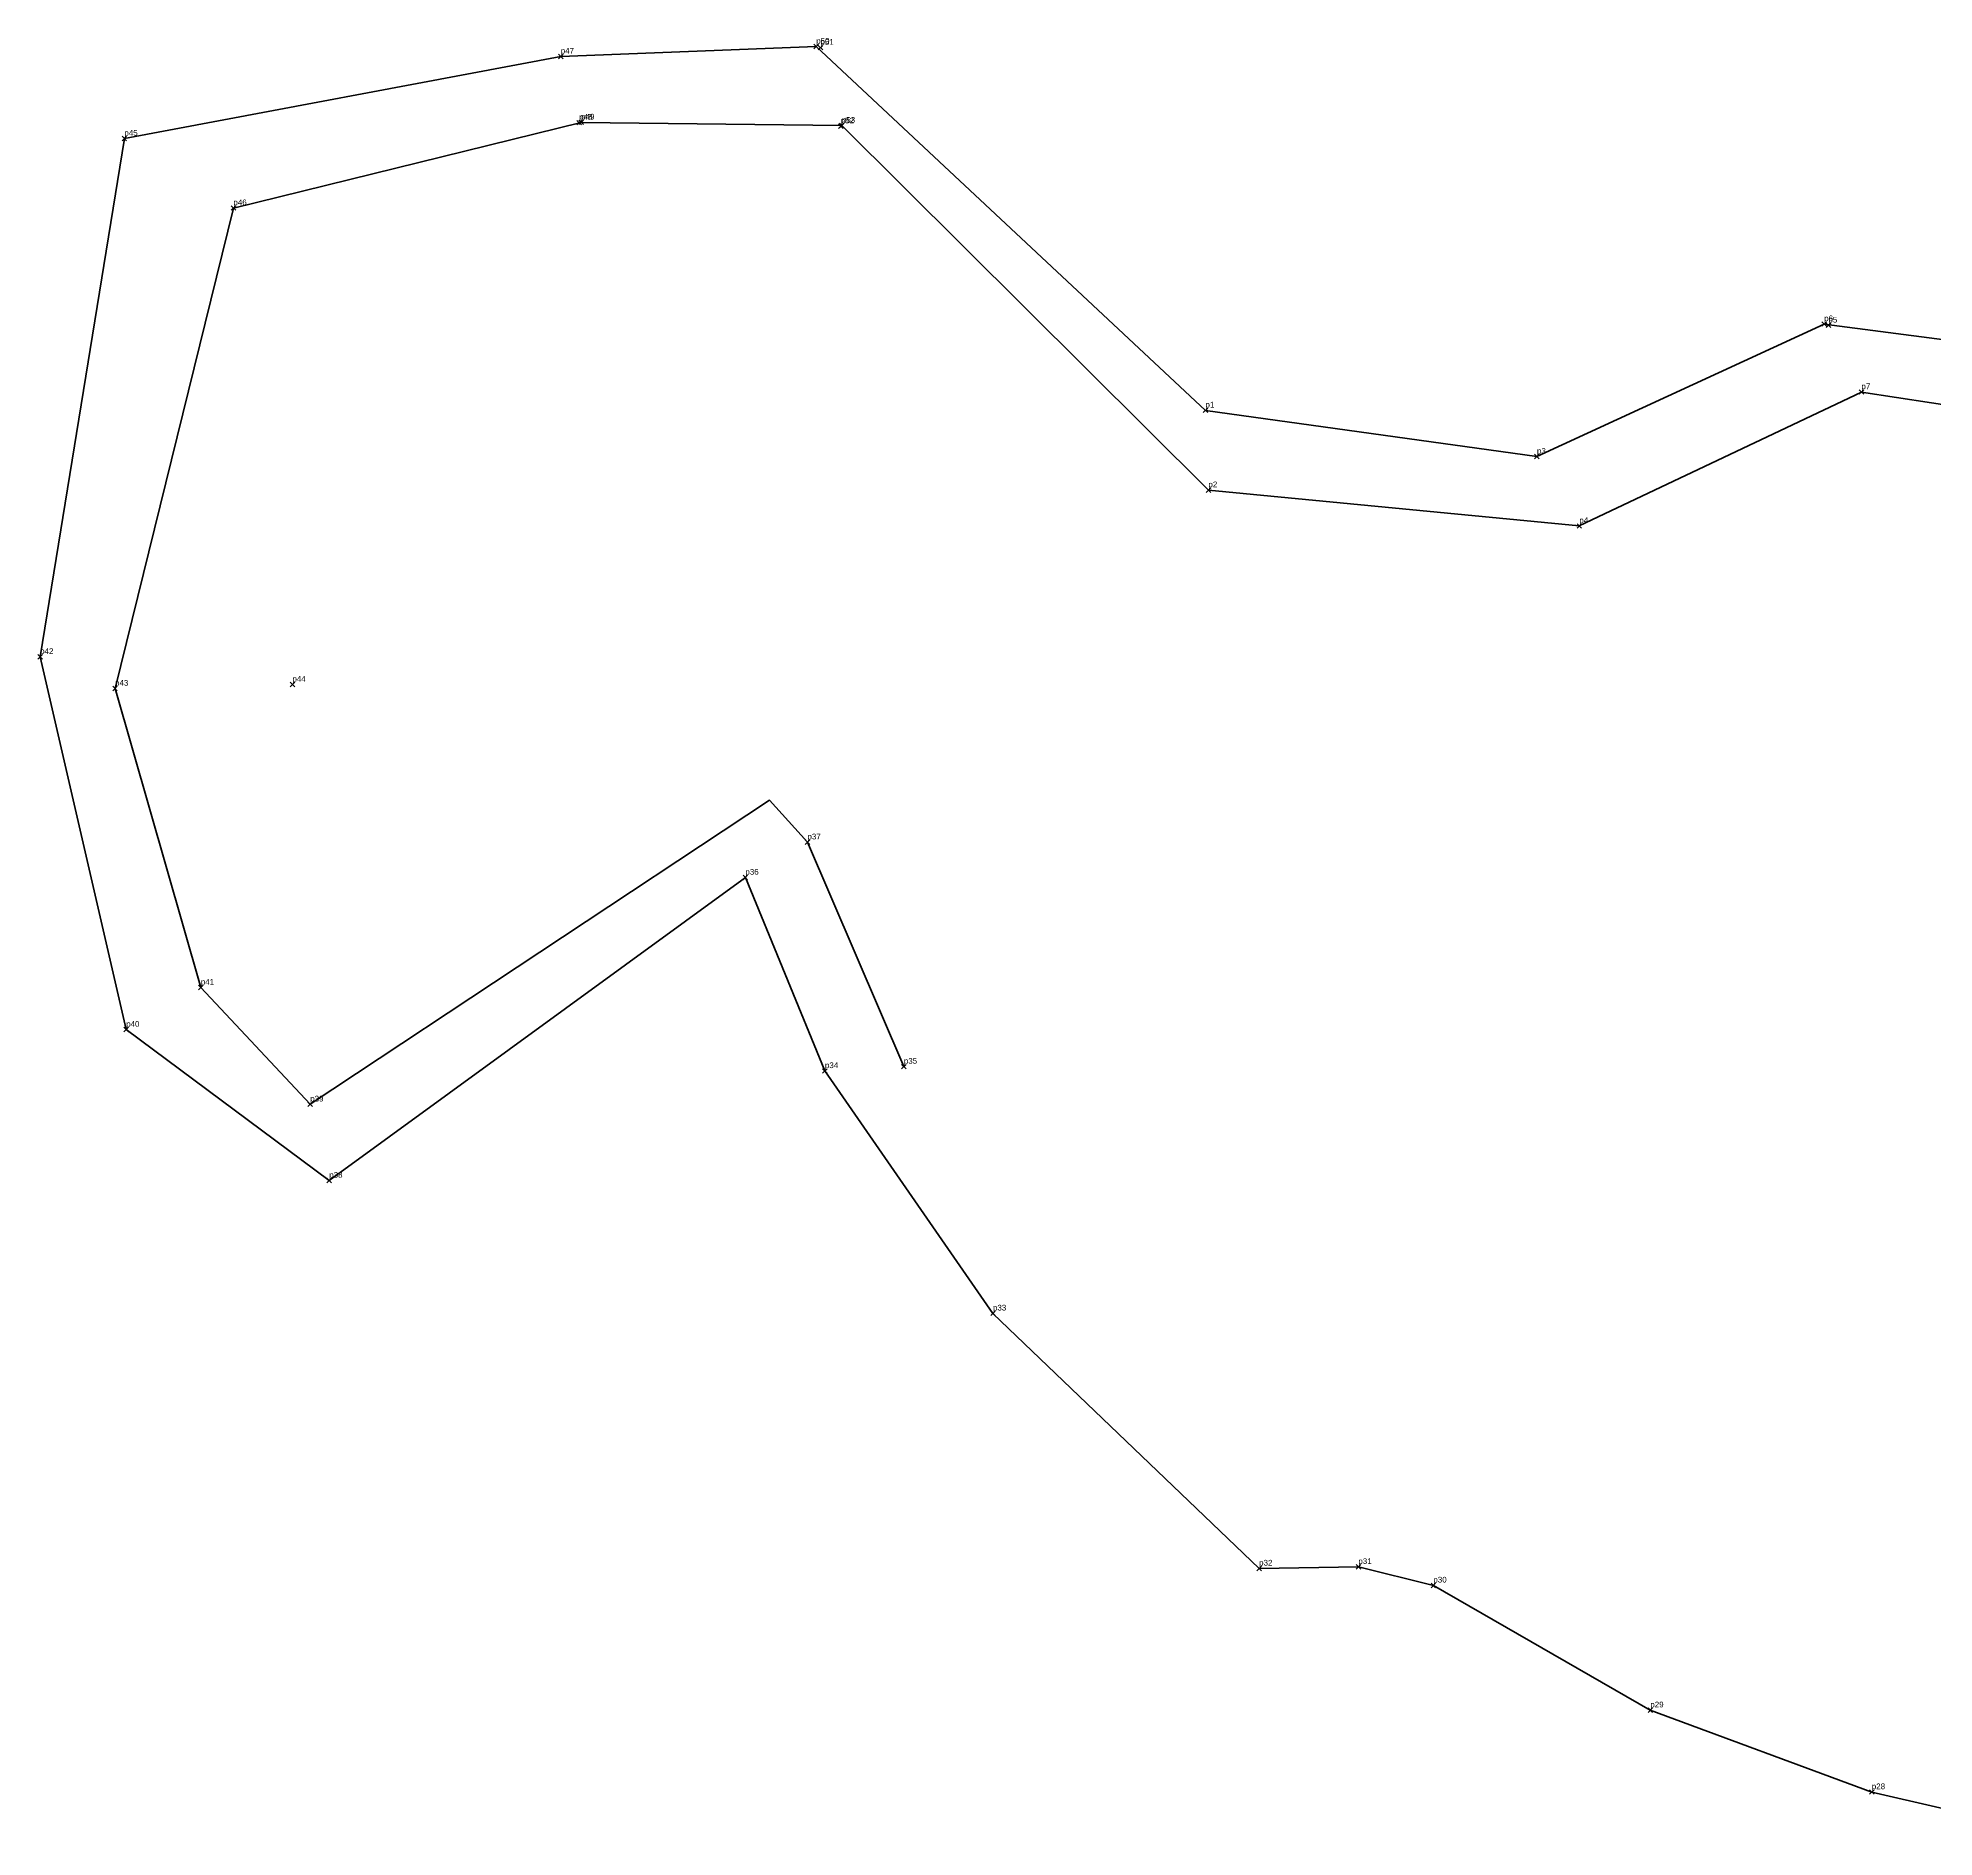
# Model space of a CAD drawing. Header units: millimetres. Extents: x 620180 to 620513, y 1313447 to 1313631.
# Drawn here: x 620180.3 to 620346.7, y 1313470.3 to 1313628.2 of the extents above; entities that cross this region are included whole.
import ezdxf

# ---------------------------------------------------------------- set-up
doc = ezdxf.new("R2010")
doc.units = ezdxf.units.MM
doc.header["$PDMODE"] = 3
doc.header["$PDSIZE"] = 0.2
doc.layers.get('0').update_dxf_attribs({"color": 1, "linetype": 'CONTINUOUS', "lineweight": 100})
doc.layers.add('Point', color=5, linetype='CONTINUOUS', lineweight=100)
doc.layers.add('Point_Name', color=1, linetype='CONTINUOUS', lineweight=100)
doc.styles.get("Standard").update_dxf_attribs({"font": 'arial.ttf', "width": 0.65})

msp = doc.modelspace()

# ---------------------------------------------------------------- linework, layer by layer
at = {"color": 3}
for points in [[(620358.4, 1313470.27), (620341.25, 1313474.22), (620321.81, 1313481.4), (620302.77, 1313492.36), (620296.19, 1313493.99), (620287.48, 1313493.85), (620264.12, 1313516.24), (620249.37, 1313537.52), (620242.39, 1313554.5), (620205.87, 1313527.9), (620188.05, 1313541.15), (620180.5, 1313573.88), (620187.89, 1313619.37), (620226.19, 1313626.58), (620248.61, 1313627.45), (620282.77, 1313595.51)], [(620282.78, 1313595.51), (620311.86, 1313591.45), (620337.07, 1313603.09), (620362.46, 1313599.77)]]:
    msp.add_lwpolyline(points, dxfattribs=at)
at = {"color": 4}
for points, elevation in [([(620472.53, 1313622.52), (620437.25, 1313610.45), (620415.26, 1313601.21), (620406.21, 1313598.27), (620358.77, 1313594.3), (620340.34, 1313597.12), (620315.58, 1313585.36)], 35.76), ([(620315.58, 1313585.36), (620283.03, 1313588.51), (620250.86, 1313620.51), (620227.98, 1313620.79), (620197.46, 1313613.27), (620187.07, 1313571.09), (620194.6, 1313544.84), (620204.2, 1313534.59), (620244.5, 1313561.29), (620247.84, 1313557.6), (620256.3, 1313537.9)], 35.51)]:
    msp.add_lwpolyline(points, dxfattribs=dict(at, elevation=elevation))
at = {"layer": 'Point', "color": 3}
for p in [(620248.61, 1313627.45, 38.61), (620248.98, 1313627.35, 38.26), (620226.19, 1313626.58, 35.59), (620227.81, 1313620.77, 36.82), (620227.98, 1313620.79, 36.96), (620187.89, 1313619.37, 36.76), (620250.76, 1313620.45, 38.37), (620250.86, 1313620.51, 37.53), (620197.46, 1313613.27, 36.33), (620337.07, 1313603.09, 34.19), (620337.44, 1313602.97, 33.31), (620340.34, 1313597.12, 33.71), (620282.77, 1313595.51, 33.78), (620311.86, 1313591.45, 34.56), (620283.03, 1313588.51, 34.97), (620315.58, 1313585.36, 35.51), (620180.5, 1313573.88, 37.73), (620187.07, 1313571.09, 38.01), (620202.64, 1313571.44, 34.03), (620247.84, 1313557.6, 35.15), (620242.39, 1313554.5, 36.18), (620194.6, 1313544.84, 36.05), (620188.05, 1313541.15, 36.65), (620249.37, 1313537.52, 34.63), (620256.3, 1313537.9, 34.92), (620204.2, 1313534.59, 36.65), (620205.87, 1313527.9, 35.87), (620264.12, 1313516.24, 32.17), (620287.48, 1313493.85, 36.03), (620296.19, 1313493.99, 36.26), (620302.77, 1313492.36, 35.9), (620321.81, 1313481.4, 36.54), (620341.25, 1313474.22, 37.16)]:
    msp.add_point(p, dxfattribs=at)

# ---------------------------------------------------------------- texts
at = {"layer": 'Point_Name', "color": 3}
for s, p in [('p50', (620248.61, 1313627.7)), ('p51', (620248.98, 1313627.6)), ('p47', (620226.19, 1313626.83)), ('p48', (620227.81, 1313621.02)), ('p49', (620227.98, 1313621.04)), ('p52', (620250.76, 1313620.7)), ('p53', (620250.86, 1313620.76)), ('p45', (620187.89, 1313619.62)), ('p46', (620197.46, 1313613.52)), ('p6', (620337.07, 1313603.34)), ('p5', (620337.44, 1313603.22)), ('p7', (620340.34, 1313597.37)), ('p1', (620282.77, 1313595.76)), ('p3', (620311.86, 1313591.7)), ('p2', (620283.03, 1313588.76)), ('p4', (620315.58, 1313585.61)), ('p42', (620180.5, 1313574.13)), ('p43', (620187.07, 1313571.34)), ('p44', (620202.64, 1313571.69)), ('p37', (620247.84, 1313557.85)), ('p36', (620242.39, 1313554.75)), ('p41', (620194.6, 1313545.09)), ('p40', (620188.05, 1313541.4)), ('p34', (620249.37, 1313537.77)), ('p35', (620256.3, 1313538.15)), ('p39', (620204.2, 1313534.84)), ('p38', (620205.87, 1313528.15)), ('p33', (620264.12, 1313516.49)), ('p32', (620287.48, 1313494.1)), ('p31', (620296.19, 1313494.24)), ('p30', (620302.77, 1313492.61)), ('p29', (620321.81, 1313481.65)), ('p28', (620341.25, 1313474.47))]:
    msp.add_text(s, height=0.5, dxfattribs=at).set_placement(p)

doc.saveas('drawing.dxf')
